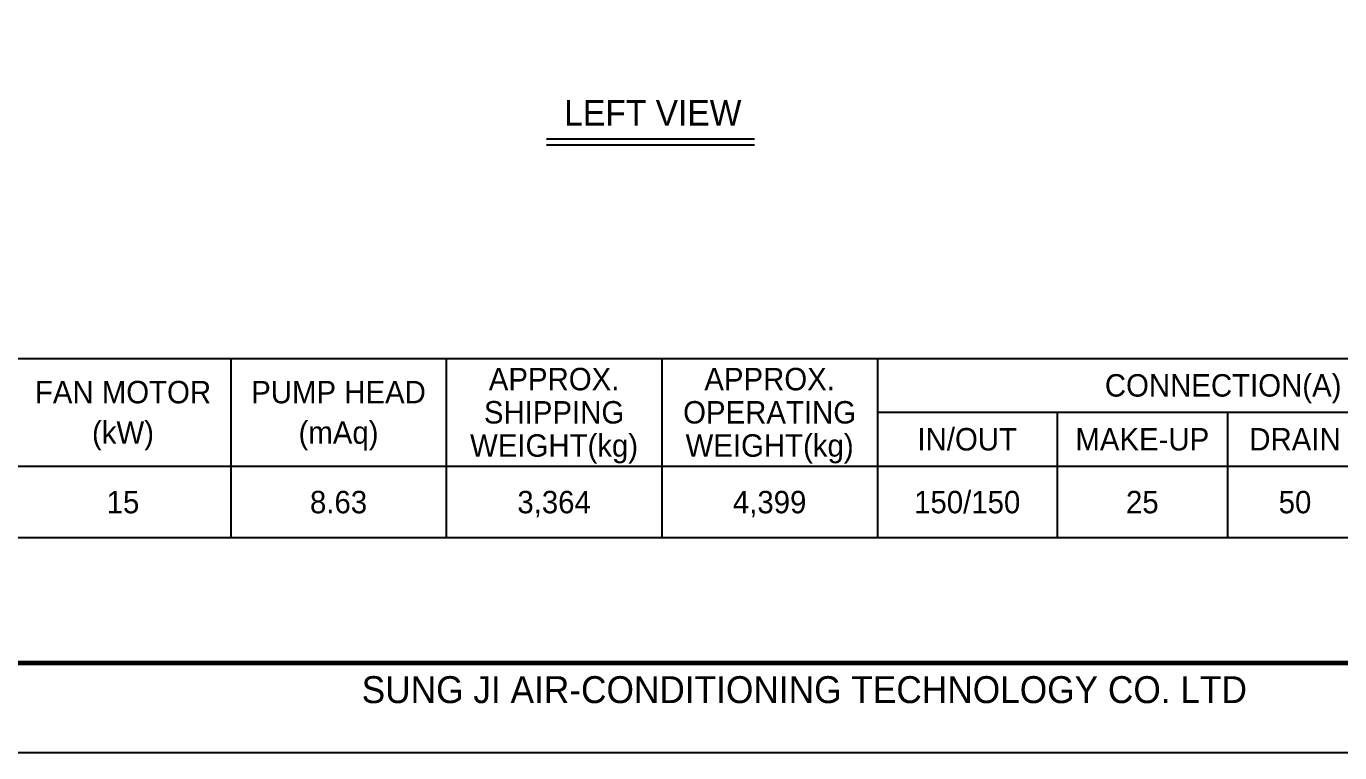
# Model space of a CAD drawing. Header units: millimetres. Extents: x -17070 to 41831, y -291348 to 30635.
# Drawn here: x 20275 to 30512, y 9840 to 15505 of the extents above; entities that cross this region are included whole.
import ezdxf
from ezdxf.enums import TextEntityAlignment as Align

# ---------------------------------------------------------------- set-up
doc = ezdxf.new("R2010")
doc.units = ezdxf.units.MM
for name, color, linetype in [('냉각탑_box', 1, 'Continuous'), ('냉각탑_form', 1, 'Continuous'), ('냉각탑_text', 3, 'Continuous')]:
    doc.layers.add(name, color=color, linetype=linetype)
doc.styles.add('돋움', font='Dotum.ttf')

msp = doc.modelspace()

# ---------------------------------------------------------------- linework, layer by layer
at = {"layer": 'Defpoints'}
msp.add_lwpolyline([(12424, 30635.1), (41831.2, 30635.1), (41831.2, 9840), (12424, 9840)], close=True, dxfattribs=at)
at = {"layer": '냉각탑_box'}
for p, q in [((24328.6, 14627.5), (25952, 14627.5)), ((24328.6, 14580.9), (25952, 14580.9)), ((21868.7, 12914.5), (21868.7, 11514.5)), ((23548.7, 12914.5), (23548.7, 11514.5)), ((25228.7, 12914.5), (25228.7, 11514.5)), ((26908.7, 12914.5), (26908.7, 11514.5)), ((26908.7, 12494.5), (32298.7, 12494.5)), ((28308.7, 12494.5), (28308.7, 11514.5)), ((29638.7, 12494.5), (29638.7, 11514.5)), ((17248.7, 12074.5), (32298.7, 12074.5))]:
    msp.add_line(p, q, dxfattribs=at)
msp.add_lwpolyline([(17248.7, 12914.5), (32298.7, 12914.5), (32298.7, 11514.5), (17248.7, 11514.5)], close=True, dxfattribs=at)
at = {"layer": '냉각탑_form', "const_width": 35}
msp.add_lwpolyline([(13124.1, 29935), (13124.1, 10540.2), (41131, 10540.2), (41131, 29935)], close=True, dxfattribs=at)

# ---------------------------------------------------------------- texts
at = {"layer": '냉각탑_form', "style": '돋움'}
msp.add_text('SUNG JI AIR-CONDITIONING TECHNOLOGY CO. LTD', height=210.051, dxfattribs=at).set_placement((22888.9, 10227))
at = {"layer": '냉각탑_text', "style": '돋움'}
for s, height, p in [('LEFT VIEW', 199.97, (25158.5, 14829.7)), ('APPROX.', 175, (24388.7, 12753.5)), ('APPROX.', 175, (26068.7, 12753.5)), ('CONNECTION(A)', 175, (29603.7, 12704.5)), ('FAN MOTOR', 175, (21028.7, 12652)), ('PUMP HEAD', 175, (22708.7, 12652)), ('SHIPPING', 175, (24388.7, 12494.5)), ('OPERATING', 175, (26068.7, 12494.5)), ('(kW)', 175, (21028.7, 12337)), ('(mAq)', 175, (22708.7, 12337)), ('WEIGHT(kg)', 175, (24388.7, 12235.5)), ('WEIGHT(kg)', 175, (26068.7, 12235.5)), ('IN/OUT', 175, (27608.7, 12284.5)), ('MAKE-UP', 175, (28973.7, 12284.5)), ('DRAIN', 175, (30163.7, 12284.5)), ('15', 175, (21028.7, 11794.5)), ('8.63', 175, (22708.7, 11794.5)), ('3,364', 175, (24388.7, 11794.5)), ('4,399', 175, (26068.7, 11794.5)), ('150/150', 175, (27608.7, 11794.5)), ('25', 175, (28973.7, 11794.5)), ('50', 175, (30163.7, 11794.5))]:
    msp.add_text(s, height=height, dxfattribs=at).set_placement(p, align=Align.MIDDLE_CENTER)

doc.saveas('drawing.dxf')
